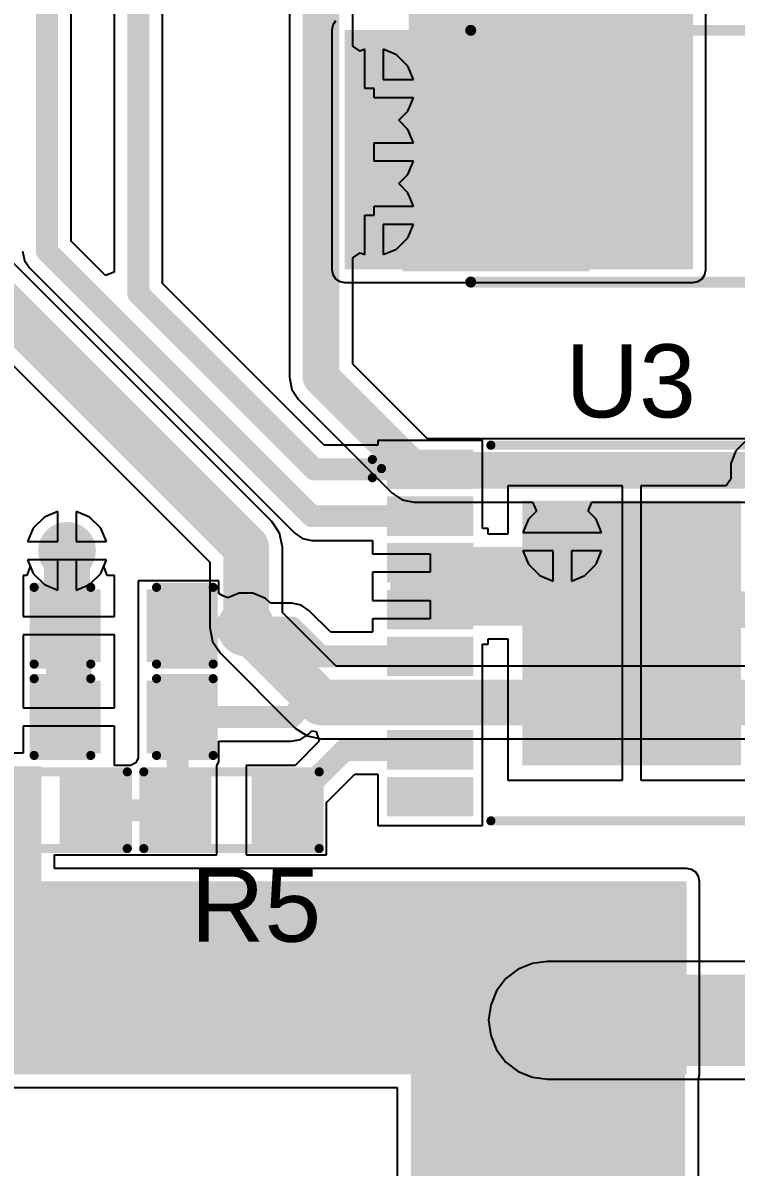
# Model space of a CAD drawing. Header units: millimetres. Extents: x -11 to 156, y -11 to 109.
# Drawn here: x 0.38 to 10.29, y 39.59 to 55.5 of the extents above; entities that cross this region are included whole.
import ezdxf

# ---------------------------------------------------------------- set-up
doc = ezdxf.new("R2010")
doc.units = ezdxf.units.MM
for name, color, linetype in [('BottomLayer', 5, 'Continuous'), ('BottomSolder', 6, 'Continuous'), ('TopLayer', 1, 'Continuous'), ('TopOverlay', 2, 'Continuous'), ('TopPaste', 8, 'Continuous'), ('TopSolder', 216, 'Continuous'), ('ViaHoleLayer', 16, 'Continuous')]:
    doc.layers.add(name, color=color, linetype=linetype)
doc.styles.add('Arial', font='arial.ttf', dxfattribs={"height": 0.2})

# ---------------------------------------------------------------- blocks, each defined once
blk = doc.blocks.new('TSSOP_16_EP_12')
at = {"layer": 'TopLayer'}
for points in [[(-3.34999965, 2.50000135), (-2.24999931, 2.50000135), (-2.24999931, 2.05000225), (-3.34999965, 2.05000225)], [(2.24999931, 2.50000135), (3.34999965, 2.50000135), (3.34999965, 2.05000225), (2.24999931, 2.05000225)], [(-3.34999965, 1.85000011), (-2.24999931, 1.85000011), (-2.24999931, 1.40000101), (-3.34999965, 1.40000101)], [(-1.4699996, 1.79000023), (1.4699996, 1.79000023), (1.4699996, -1.79000023), (-1.4699996, -1.79000023)], [(2.24999931, 1.85000011), (3.34999965, 1.85000011), (3.34999965, 1.40000101), (2.24999931, 1.40000101)], [(-3.34999965, 1.20000141), (-2.24999931, 1.20000141), (-2.24999931, 0.75000231), (-3.34999965, 0.75000231)], [(2.24999931, 1.20000141), (3.34999965, 1.20000141), (3.34999965, 0.75000231), (2.24999931, 0.75000231)], [(-3.34999965, 0.55000017), (-2.24999931, 0.55000017), (-2.24999931, 0.10000107), (-3.34999965, 0.10000107)], [(2.24999931, 0.55000017), (3.34999965, 0.55000017), (3.34999965, 0.10000107), (2.24999931, 0.10000107)], [(-3.34999965, -0.09999852999999999), (-2.24999931, -0.09999852999999999), (-2.24999931, -0.54999763), (-3.34999965, -0.54999763)], [(2.24999931, -0.09999852999999999), (3.34999965, -0.09999852999999999), (3.34999965, -0.54999763), (2.24999931, -0.54999763)], [(-3.34999965, -0.74999977), (-2.24999931, -0.74999977), (-2.24999931, -1.19999887), (-3.34999965, -1.19999887)], [(2.24999931, -0.74999977), (3.34999965, -0.74999977), (3.34999965, -1.19999887), (2.24999931, -1.19999887)], [(-3.34999965, -1.39999847), (-2.24999931, -1.39999847), (-2.24999931, -1.84999757), (-3.34999965, -1.84999757)], [(2.24999931, -1.39999847), (3.34999965, -1.39999847), (3.34999965, -1.84999757), (2.24999931, -1.84999757)], [(-3.34999965, -2.04999971), (-2.24999931, -2.04999971), (-2.24999931, -2.49999881), (-3.34999965, -2.49999881)], [(2.24999931, -2.04999971), (3.34999965, -2.04999971), (3.34999965, -2.49999881), (2.24999931, -2.49999881)]]:
    blk.add_hatch(color=1, dxfattribs=at).paths.add_polyline_path(points)
at = {"layer": 'TopPaste'}
for points in [[(-3.34999965, 2.50000135), (-2.24999931, 2.50000135), (-2.24999931, 2.05000225), (-3.34999965, 2.05000225)], [(2.24999931, 2.50000135), (3.34999965, 2.50000135), (3.34999965, 2.05000225), (2.24999931, 2.05000225)], [(-3.34999965, 1.85000011), (-2.24999931, 1.85000011), (-2.24999931, 1.40000101), (-3.34999965, 1.40000101)], [(-1.4699996, 1.79000023), (1.4699996, 1.79000023), (1.4699996, -1.79000023), (-1.4699996, -1.79000023)], [(2.24999931, 1.85000011), (3.34999965, 1.85000011), (3.34999965, 1.40000101), (2.24999931, 1.40000101)], [(-3.34999965, 1.20000141), (-2.24999931, 1.20000141), (-2.24999931, 0.75000231), (-3.34999965, 0.75000231)], [(2.24999931, 1.20000141), (3.34999965, 1.20000141), (3.34999965, 0.75000231), (2.24999931, 0.75000231)], [(-3.34999965, 0.55000017), (-2.24999931, 0.55000017), (-2.24999931, 0.10000107), (-3.34999965, 0.10000107)], [(2.24999931, 0.55000017), (3.34999965, 0.55000017), (3.34999965, 0.10000107), (2.24999931, 0.10000107)], [(-3.34999965, -0.09999852999999999), (-2.24999931, -0.09999852999999999), (-2.24999931, -0.54999763), (-3.34999965, -0.54999763)], [(2.24999931, -0.09999852999999999), (3.34999965, -0.09999852999999999), (3.34999965, -0.54999763), (2.24999931, -0.54999763)], [(-3.34999965, -0.74999977), (-2.24999931, -0.74999977), (-2.24999931, -1.19999887), (-3.34999965, -1.19999887)], [(2.24999931, -0.74999977), (3.34999965, -0.74999977), (3.34999965, -1.19999887), (2.24999931, -1.19999887)], [(-3.34999965, -1.39999847), (-2.24999931, -1.39999847), (-2.24999931, -1.84999757), (-3.34999965, -1.84999757)], [(2.24999931, -1.39999847), (3.34999965, -1.39999847), (3.34999965, -1.84999757), (2.24999931, -1.84999757)], [(-3.34999965, -2.04999971), (-2.24999931, -2.04999971), (-2.24999931, -2.49999881), (-3.34999965, -2.49999881)], [(2.24999931, -2.04999971), (3.34999965, -2.04999971), (3.34999965, -2.49999881), (2.24999931, -2.49999881)]]:
    blk.add_hatch(color=8, dxfattribs=at).paths.add_polyline_path(points)
at = {"layer": 'TopSolder'}
for points in [[(-3.39999955, 2.55000125), (-2.19999941, 2.55000125), (-2.19999941, 2.00000235), (-3.39999955, 2.00000235)], [(2.19999941, 2.55000125), (3.39999955, 2.55000125), (3.39999955, 2.00000235), (2.19999941, 2.00000235)], [(-3.39999955, 1.90000001), (-2.19999941, 1.90000001), (-2.19999941, 1.35000111), (-3.39999955, 1.35000111)], [(-1.5199995, 1.84000013), (1.5199995, 1.84000013), (1.5199995, -1.84000013), (-1.5199995, -1.84000013)], [(2.19999941, 1.90000001), (3.39999955, 1.90000001), (3.39999955, 1.35000111), (2.19999941, 1.35000111)], [(-3.39999955, 1.25000131), (-2.19999941, 1.25000131), (-2.19999941, 0.70000241), (-3.39999955, 0.70000241)], [(2.19999941, 1.25000131), (3.39999955, 1.25000131), (3.39999955, 0.70000241), (2.19999941, 0.70000241)], [(-3.39999955, 0.6000000699999999), (-2.19999941, 0.6000000699999999), (-2.19999941, 0.05000117), (-3.39999955, 0.05000117)], [(2.19999941, 0.6000000699999999), (3.39999955, 0.6000000699999999), (3.39999955, 0.05000117), (2.19999941, 0.05000117)], [(-3.39999955, -0.04999863), (-2.19999941, -0.04999863), (-2.19999941, -0.59999753), (-3.39999955, -0.59999753)], [(2.19999941, -0.04999863), (3.39999955, -0.04999863), (3.39999955, -0.59999753), (2.19999941, -0.59999753)], [(-3.39999955, -0.69999987), (-2.19999941, -0.69999987), (-2.19999941, -1.24999877), (-3.39999955, -1.24999877)], [(2.19999941, -0.69999987), (3.39999955, -0.69999987), (3.39999955, -1.24999877), (2.19999941, -1.24999877)], [(-3.39999955, -1.34999857), (-2.19999941, -1.34999857), (-2.19999941, -1.89999747), (-3.39999955, -1.89999747)], [(2.19999941, -1.34999857), (3.39999955, -1.34999857), (3.39999955, -1.89999747), (2.19999941, -1.89999747)], [(-3.39999955, -1.99999981), (-2.19999941, -1.99999981), (-2.19999941, -2.54999871), (-3.39999955, -2.54999871)], [(2.19999941, -1.99999981), (3.39999955, -1.99999981), (3.39999955, -2.54999871), (2.19999941, -2.54999871)]]:
    blk.add_hatch(color=216, dxfattribs=at).paths.add_polyline_path(points)
at = {"layer": 'TopOverlay', "const_width": 0.127}
for points in [[(-1.9574002, 2.61160006), (1.9795998, 2.61160006)], [(-3.6043997, 2.159), (-3.6043997, 2.413)], [(-3.6043997, 2.413), (-3.4773997, 2.286)], [(-3.6043997, 2.159), (-3.4773997, 2.286)], [(-1.9574002, -2.61159752), (1.9795998, -2.61159752)]]:
    blk.add_lwpolyline(points, dxfattribs=at)
at = {"layer": 'TopOverlay', "const_width": 0.0635}
for points in [[(-1.9891502, 2.61160006, 1), (-1.9256502, 2.61160006, 1)], [(1.9478498, 2.61160006, 1), (2.0113498, 2.61160006, 1)], [(-3.636149699999999, 2.413, 1), (-3.572649699999999, 2.413, 1)], [(-3.636149699999999, 2.413, 1), (-3.572649699999999, 2.413, 1)], [(-3.5091497, 2.286, 1), (-3.4456497, 2.286, 1)], [(-3.5091497, 2.286, 1), (-3.4456497, 2.286, 1)], [(-3.636149699999999, 2.159, 1), (-3.572649699999999, 2.159, 1)], [(-3.636149699999999, 2.159, 1), (-3.572649699999999, 2.159, 1)], [(-1.9891502, -2.61159752, 1), (-1.9256502, -2.61159752, 1)], [(1.9478498, -2.61159752, 1), (2.0113498, -2.61159752, 1)]]:
    blk.add_lwpolyline(points, format="xyb", close=True, dxfattribs=at)
blk = doc.blocks.new('R___0603_51')
at = {"layer": 'TopLayer'}
for points in [[(-0.3809999999999999, 0.4445), (-0.3810000000000001, -0.4445), (-1.143, -0.4445), (-1.143, 0.4445)], [(1.143, 0.4445), (1.143, -0.4445), (0.3809999999999999, -0.4445), (0.3810000000000001, 0.4445)]]:
    blk.add_hatch(color=1, dxfattribs=at).paths.add_polyline_path(points)
at = {"layer": 'TopPaste'}
for points in [[(-0.3809999999999999, 0.4445), (-0.3810000000000001, -0.4445), (-1.143, -0.4445), (-1.143, 0.4445)], [(1.143, 0.4445), (1.143, -0.4445), (0.3809999999999999, -0.4445), (0.3810000000000001, 0.4445)]]:
    blk.add_hatch(color=8, dxfattribs=at).paths.add_polyline_path(points)
at = {"layer": 'TopSolder'}
for points in [[(-0.2793999999999999, 0.5460999999999999), (-0.2794, -0.5461), (-1.2446, -0.5460999999999999), (-1.2446, 0.5461)], [(1.2446, 0.5460999999999999), (1.2446, -0.5461), (0.2793999999999999, -0.5460999999999999), (0.2794, 0.5461)]]:
    blk.add_hatch(color=216, dxfattribs=at).paths.add_polyline_path(points)
at = {"layer": 'TopOverlay', "const_width": 0.127}
for points in [[(-1.2192, -0.5334), (-1.2192, 0.5334)], [(-1.2192, 0.5334), (1.2192, 0.5334)], [(1.2192, -0.5334), (1.2192, 0.5334)], [(-1.2192, -0.5334), (1.2192, -0.5334)]]:
    blk.add_lwpolyline(points, dxfattribs=at)
at = {"layer": 'TopOverlay', "const_width": 0.0635}
for points in [[(-1.25095, 0.5334, 1), (-1.18745, 0.5334, 1)], [(-1.25095, 0.5334, 1), (-1.18745, 0.5334, 1)], [(1.18745, 0.5334, 1), (1.25095, 0.5334, 1)], [(1.18745, 0.5334, 1), (1.25095, 0.5334, 1)], [(-1.25095, -0.5334, 1), (-1.18745, -0.5334, 1)], [(-1.25095, -0.5334, 1), (-1.18745, -0.5334, 1)], [(1.18745, -0.5334, 1), (1.25095, -0.5334, 1)], [(1.18745, -0.5334, 1), (1.25095, -0.5334, 1)]]:
    blk.add_lwpolyline(points, format="xyb", close=True, dxfattribs=at)
blk = doc.blocks.new('R___0603_52')
at = {"layer": 'TopLayer'}
for points in [[(-0.3809999999999999, 0.4445), (-0.3810000000000001, -0.4445), (-1.143, -0.4445), (-1.143, 0.4445)], [(1.143, 0.4445), (1.143, -0.4445), (0.3809999999999999, -0.4445), (0.3810000000000001, 0.4445)]]:
    blk.add_hatch(color=1, dxfattribs=at).paths.add_polyline_path(points)
at = {"layer": 'TopPaste'}
for points in [[(-0.3809999999999999, 0.4445), (-0.3810000000000001, -0.4445), (-1.143, -0.4445), (-1.143, 0.4445)], [(1.143, 0.4445), (1.143, -0.4445), (0.3809999999999999, -0.4445), (0.3810000000000001, 0.4445)]]:
    blk.add_hatch(color=8, dxfattribs=at).paths.add_polyline_path(points)
at = {"layer": 'TopSolder'}
for points in [[(-0.2793999999999999, 0.5460999999999999), (-0.2794, -0.5461), (-1.2446, -0.5460999999999999), (-1.2446, 0.5461)], [(1.2446, 0.5460999999999999), (1.2446, -0.5461), (0.2793999999999999, -0.5460999999999999), (0.2794, 0.5461)]]:
    blk.add_hatch(color=216, dxfattribs=at).paths.add_polyline_path(points)
at = {"layer": 'TopOverlay', "const_width": 0.127}
for points in [[(-1.2192, -0.5334), (-1.2192, 0.5334)], [(-1.2192, 0.5334), (1.2192, 0.5334)], [(1.2192, -0.5334), (1.2192, 0.5334)], [(-1.2192, -0.5334), (1.2192, -0.5334)]]:
    blk.add_lwpolyline(points, dxfattribs=at)
at = {"layer": 'TopOverlay', "const_width": 0.0635}
for points in [[(-1.25095, 0.5334, 1), (-1.18745, 0.5334, 1)], [(-1.25095, 0.5334, 1), (-1.18745, 0.5334, 1)], [(1.18745, 0.5334, 1), (1.25095, 0.5334, 1)], [(1.18745, 0.5334, 1), (1.25095, 0.5334, 1)], [(-1.25095, -0.5334, 1), (-1.18745, -0.5334, 1)], [(-1.25095, -0.5334, 1), (-1.18745, -0.5334, 1)], [(1.18745, -0.5334, 1), (1.25095, -0.5334, 1)], [(1.18745, -0.5334, 1), (1.25095, -0.5334, 1)]]:
    blk.add_lwpolyline(points, format="xyb", close=True, dxfattribs=at)
blk = doc.blocks.new('C___0603_113')
at = {"layer": 'TopLayer'}
for points in [[(-0.3809999999999999, 0.4445), (-0.3810000000000001, -0.4445), (-1.143, -0.4445), (-1.143, 0.4445)], [(1.143, 0.4445), (1.143, -0.4445), (0.3809999999999999, -0.4445), (0.3810000000000001, 0.4445)]]:
    blk.add_hatch(color=1, dxfattribs=at).paths.add_polyline_path(points)
at = {"layer": 'TopPaste'}
for points in [[(-0.3809999999999999, 0.4445), (-0.3810000000000001, -0.4445), (-1.143, -0.4445), (-1.143, 0.4445)], [(1.143, 0.4445), (1.143, -0.4445), (0.3809999999999999, -0.4445), (0.3810000000000001, 0.4445)]]:
    blk.add_hatch(color=8, dxfattribs=at).paths.add_polyline_path(points)
at = {"layer": 'TopSolder'}
for points in [[(-0.3210001199999999, 0.5044998799999999), (-0.3210001200000001, -0.50449988), (-1.20299988, -0.5044998799999999), (-1.20299988, 0.50449988)], [(1.20299988, 0.5044998799999999), (1.20299988, -0.50449988), (0.3210001199999999, -0.5044998799999999), (0.3210001200000001, 0.50449988)]]:
    blk.add_hatch(color=216, dxfattribs=at).paths.add_polyline_path(points)
at = {"layer": 'TopOverlay', "const_width": 0.127}
for points in [[(-1.2446, -0.5334), (-1.2446, 0.5334)], [(-1.2446, 0.5334), (-0.4571999999999999, 0.5334)], [(0.4571999999999999, 0.5334), (1.2446, 0.5334)], [(1.2446, -0.5334), (1.2446, 0.5334)], [(-1.2446, -0.5334), (-0.4571999999999999, -0.5334)], [(0.4571999999999999, -0.5334), (1.2446, -0.5334)]]:
    blk.add_lwpolyline(points, dxfattribs=at)
at = {"layer": 'TopOverlay', "const_width": 0.0635}
for points in [[(-1.27635, 0.5334, 1), (-1.21285, 0.5334, 1)], [(-1.27635, 0.5334, 1), (-1.21285, 0.5334, 1)], [(-0.4889499999999999, 0.5334, 1), (-0.42545, 0.5334, 1)], [(0.42545, 0.5334, 1), (0.4889499999999999, 0.5334, 1)], [(1.21285, 0.5334, 1), (1.27635, 0.5334, 1)], [(1.21285, 0.5334, 1), (1.27635, 0.5334, 1)], [(-1.27635, -0.5334, 1), (-1.21285, -0.5334, 1)], [(-1.27635, -0.5334, 1), (-1.21285, -0.5334, 1)], [(-0.4889499999999999, -0.5334, 1), (-0.42545, -0.5334, 1)], [(0.42545, -0.5334, 1), (0.4889499999999999, -0.5334, 1)], [(1.21285, -0.5334, 1), (1.27635, -0.5334, 1)], [(1.21285, -0.5334, 1), (1.27635, -0.5334, 1)]]:
    blk.add_lwpolyline(points, format="xyb", close=True, dxfattribs=at)
blk = doc.blocks.new('C___0603_114')
at = {"layer": 'TopLayer'}
for points in [[(-0.3809999999999999, 0.4445), (-0.3809999999999999, -0.4445), (-1.143, -0.4445), (-1.143, 0.4445)], [(1.143, 0.4445), (1.143, -0.4445), (0.3809999999999999, -0.4445), (0.3809999999999999, 0.4445)]]:
    blk.add_hatch(color=1, dxfattribs=at).paths.add_polyline_path(points)
at = {"layer": 'TopPaste'}
for points in [[(-0.3809999999999999, 0.4445), (-0.3809999999999999, -0.4445), (-1.143, -0.4445), (-1.143, 0.4445)], [(1.143, 0.4445), (1.143, -0.4445), (0.3809999999999999, -0.4445), (0.3809999999999999, 0.4445)]]:
    blk.add_hatch(color=8, dxfattribs=at).paths.add_polyline_path(points)
at = {"layer": 'TopSolder'}
for points in [[(-0.3210001199999999, 0.50449988), (-0.3210001199999999, -0.50449988), (-1.20299988, -0.50449988), (-1.20299988, 0.50449988)], [(1.20299988, 0.50449988), (1.20299988, -0.50449988), (0.3210001199999999, -0.50449988), (0.3210001199999999, 0.50449988)]]:
    blk.add_hatch(color=216, dxfattribs=at).paths.add_polyline_path(points)
at = {"layer": 'TopOverlay', "const_width": 0.127}
for points in [[(-1.2446, 0.5334), (-1.2446, -0.5334)], [(-0.4571999999999999, 0.5334), (-1.2446, 0.5334)], [(1.2446, 0.5334), (0.4571999999999999, 0.5334)], [(1.2446, 0.5334), (1.2446, -0.5334)], [(-0.4571999999999999, -0.5334), (-1.2446, -0.5334)], [(1.2446, -0.5334), (0.4571999999999999, -0.5334)]]:
    blk.add_lwpolyline(points, dxfattribs=at)
at = {"layer": 'TopOverlay', "const_width": 0.0635}
for points in [[(-1.27635, 0.5334, 1), (-1.21285, 0.5334, 1)], [(-1.27635, 0.5334, 1), (-1.21285, 0.5334, 1)], [(-0.4889499999999999, 0.5334, 1), (-0.42545, 0.5334, 1)], [(0.42545, 0.5334, 1), (0.4889499999999999, 0.5334, 1)], [(1.21285, 0.5334, 1), (1.27635, 0.5334, 1)], [(1.21285, 0.5334, 1), (1.27635, 0.5334, 1)], [(-1.27635, -0.5334, 1), (-1.21285, -0.5334, 1)], [(-1.27635, -0.5334, 1), (-1.21285, -0.5334, 1)], [(-0.4889499999999999, -0.5334, 1), (-0.42545, -0.5334, 1)], [(0.42545, -0.5334, 1), (0.4889499999999999, -0.5334, 1)], [(1.21285, -0.5334, 1), (1.27635, -0.5334, 1)], [(1.21285, -0.5334, 1), (1.27635, -0.5334, 1)]]:
    blk.add_lwpolyline(points, format="xyb", close=True, dxfattribs=at)
blk = doc.blocks.new('C____C_124')
at = {"layer": 'TopLayer'}
for points in [[(-3.89999982, 1.49999954), (-1.49999954, 1.49999954), (-1.49999954, -1.49999954), (-3.89999982, -1.49999954)], [(1.49999954, 1.49999954), (3.89999982, 1.49999954), (3.89999982, -1.49999954), (1.49999954, -1.49999954)]]:
    blk.add_hatch(color=1, dxfattribs=at).paths.add_polyline_path(points)
at = {"layer": 'TopPaste'}
for points in [[(-3.89999982, 1.49999954), (-1.49999954, 1.49999954), (-1.49999954, -1.49999954), (-3.89999982, -1.49999954)], [(1.49999954, 1.49999954), (3.89999982, 1.49999954), (3.89999982, -1.49999954), (1.49999954, -1.49999954)]]:
    blk.add_hatch(color=8, dxfattribs=at).paths.add_polyline_path(points)
at = {"layer": 'TopSolder'}
for points in [[(-4.00159982, 1.60159954), (-1.39839954, 1.60159954), (-1.39839954, -1.60159954), (-4.00159982, -1.60159954)], [(1.39839954, 1.60159954), (4.00159982, 1.60159954), (4.00159982, -1.60159954), (1.39839954, -1.60159954)]]:
    blk.add_hatch(color=216, dxfattribs=at).paths.add_polyline_path(points)
at = {"layer": 'TopOverlay'}
for points, const_width in [([(3.04999898, 1.74999904), (-3.02507396, 1.74999904)], 0.1524), ([(-4.46860168, 0.43140122), (-4.46860168, -0.22899878)], 0.127), ([(-4.138401679999999, 0.07580122), (-4.79880168, 0.07580122)], 0.127), ([(3.04999898, -1.74999904), (-3.02507396, -1.74999904)], 0.1524)]:
    blk.add_lwpolyline(points, dxfattribs=dict(at, const_width=const_width))
for points, const_width in [([(-3.06317396, 1.74999904, 1), (-2.98697396, 1.74999904, 1)], 0.0762), ([(3.01189898, 1.74999904, 1), (3.08809898, 1.74999904, 1)], 0.0762), ([(-4.50035168, 0.43140122, 1), (-4.43685168, 0.43140122, 1)], 0.0635), ([(-4.830551679999999, 0.07580122, 1), (-4.76705168, 0.07580122, 1)], 0.0635), ([(-4.17015168, 0.07580122, 1), (-4.10665168, 0.07580122, 1)], 0.0635), ([(-4.50035168, -0.22899878, 1), (-4.43685168, -0.22899878, 1)], 0.0635), ([(-3.06317396, -1.74999904, 1), (-2.98697396, -1.74999904, 1)], 0.0762), ([(3.01189898, -1.74999904, 1), (3.08809898, -1.74999904, 1)], 0.0762)]:
    blk.add_lwpolyline(points, format="xyb", close=True, dxfattribs=dict(at, const_width=const_width))

msp = doc.modelspace()

# ---------------------------------------------------------------- hatches: boundary and pattern name
at = {"layer": 'BottomLayer'}
h = msp.add_hatch(color=5, dxfattribs=at)
edge = h.paths.add_edge_path()
edge.add_arc((5.2578, 54.58459999999999), 0.2999994, 0, 360)
h = msp.add_hatch(color=5, dxfattribs=at)
edge = h.paths.add_edge_path()
edge.add_arc((5.2578, 53.70369752), 0.2999994, 0, 360)
h = msp.add_hatch(color=5, dxfattribs=at)
edge = h.paths.add_edge_path()
edge.add_arc((5.2578, 52.82279504), 0.2999994, 0, 360)
h = msp.add_hatch(color=5, dxfattribs=at)
edge = h.paths.add_edge_path()
edge.add_arc((7.874, 48.2854), 0.2999994, 0, 360)
h = msp.add_hatch(color=5, dxfattribs=at)
edge = h.paths.add_edge_path()
edge.add_arc((0.9905999999999999, 48.15839999999999), 0.2999994, 0, 360)
h = msp.add_hatch(color=5, dxfattribs=at)
edge = h.paths.add_edge_path()
edge.add_arc((3.4798, 47.0916), 0.2999994, 0, 360)
h = msp.add_hatch(color=5, dxfattribs=at)
edge = h.paths.add_edge_path()
edge.add_arc((7.670799999999999, 41.6306), 0.2999994, 0, 360)
at = {"layer": 'BottomSolder'}
h = msp.add_hatch(color=6, dxfattribs=at)
edge = h.paths.add_edge_path()
edge.add_arc((5.2578, 54.58459999999999), 0.4015993999999999, 0, 360)
h = msp.add_hatch(color=6, dxfattribs=at)
edge = h.paths.add_edge_path()
edge.add_arc((5.2578, 53.70369752), 0.4015993999999999, 0, 360)
h = msp.add_hatch(color=6, dxfattribs=at)
edge = h.paths.add_edge_path()
edge.add_arc((5.2578, 52.82279504), 0.4015993999999999, 0, 360)
h = msp.add_hatch(color=6, dxfattribs=at)
edge = h.paths.add_edge_path()
edge.add_arc((7.874, 48.2854), 0.4015993999999999, 0, 360)
h = msp.add_hatch(color=6, dxfattribs=at)
edge = h.paths.add_edge_path()
edge.add_arc((0.9905999999999999, 48.15839999999999), 0.4015993999999999, 0, 360)
h = msp.add_hatch(color=6, dxfattribs=at)
edge = h.paths.add_edge_path()
edge.add_arc((3.4798, 47.0916), 0.4015993999999999, 0, 360)
h = msp.add_hatch(color=6, dxfattribs=at)
edge = h.paths.add_edge_path()
edge.add_arc((7.670799999999999, 41.6306), 0.4015993999999999, 0, 360)
at = {"layer": 'TopLayer'}
for points in [[(5.7404, 52.06999999999999), (9.688799519999998, 52.06999999999999), (9.688799519999998, 62.4332), (5.7404, 62.4332)], [(4.8514, 52.06999999999999), (6.7564, 52.06999999999999), (6.7564, 55.3974), (4.8514, 55.3974)], [(5.4864, 47.117), (8.2042, 47.117), (8.2042, 48.2092), (5.4864, 48.2092)], [(-0.7111999999999999, 41.1226), (0.635, 41.1226), (0.635, 45.1612), (-0.7111999999999999, 45.1612)], [(9.60120254, 40.87878286), (9.60120254, 43.56100254), (-0.7118730999999999, 43.56100254), (-0.7118730999999999, 40.87878286)]]:
    msp.add_hatch(color=1, dxfattribs=at).paths.add_polyline_path(points)
h = msp.add_hatch(color=1, dxfattribs=at)
edge = h.paths.add_edge_path()
edge.add_arc((5.2578, 54.58459999999999), 0.2999994, 0, 360)
h = msp.add_hatch(color=1, dxfattribs=at)
edge = h.paths.add_edge_path()
edge.add_arc((5.2578, 53.70369752), 0.2999994, 0, 360)
h = msp.add_hatch(color=1, dxfattribs=at)
edge = h.paths.add_edge_path()
edge.add_arc((5.2578, 52.82279504), 0.2999994, 0, 360)
h = msp.add_hatch(color=1, dxfattribs=at)
edge = h.paths.add_edge_path()
edge.add_arc((7.874, 48.2854), 0.2999994, 0, 360)
h = msp.add_hatch(color=1, dxfattribs=at)
edge = h.paths.add_edge_path()
edge.add_arc((0.9905999999999999, 48.15839999999999), 0.2999994, 0, 360)
h = msp.add_hatch(color=1, dxfattribs=at)
edge = h.paths.add_edge_path()
edge.add_arc((3.4798, 47.0916), 0.2999994, 0, 360)
h = msp.add_hatch(color=1, dxfattribs=at)
edge = h.paths.add_edge_path()
edge.add_arc((7.670799999999999, 41.6306), 0.2999994, 0, 360)
at = {"layer": 'TopSolder'}
h = msp.add_hatch(color=216, dxfattribs=at)
edge = h.paths.add_edge_path()
edge.add_arc((5.2578, 54.58459999999999), 0.4015993999999999, 0, 360)
h = msp.add_hatch(color=216, dxfattribs=at)
edge = h.paths.add_edge_path()
edge.add_arc((5.2578, 53.70369752), 0.4015993999999999, 0, 360)
h = msp.add_hatch(color=216, dxfattribs=at)
edge = h.paths.add_edge_path()
edge.add_arc((5.2578, 52.82279504), 0.4015993999999999, 0, 360)
h = msp.add_hatch(color=216, dxfattribs=at)
edge = h.paths.add_edge_path()
edge.add_arc((7.874, 48.2854), 0.4015993999999999, 0, 360)
h = msp.add_hatch(color=216, dxfattribs=at)
edge = h.paths.add_edge_path()
edge.add_arc((0.9905999999999999, 48.15839999999999), 0.4015993999999999, 0, 360)
h = msp.add_hatch(color=216, dxfattribs=at)
edge = h.paths.add_edge_path()
edge.add_arc((3.4798, 47.0916), 0.4015993999999999, 0, 360)
h = msp.add_hatch(color=216, dxfattribs=at)
edge = h.paths.add_edge_path()
edge.add_arc((7.670799999999999, 41.6306), 0.4015993999999999, 0, 360)
at = {"layer": 'ViaHoleLayer'}
h = msp.add_hatch(color=16, dxfattribs=at)
edge = h.paths.add_edge_path()
edge.add_arc((5.2578, 54.58459999999999), 0.1499997, 0, 360)
h = msp.add_hatch(color=16, dxfattribs=at)
edge = h.paths.add_edge_path()
edge.add_arc((5.2578, 53.70369752), 0.1499997, 0, 360)
h = msp.add_hatch(color=16, dxfattribs=at)
edge = h.paths.add_edge_path()
edge.add_arc((5.2578, 52.82279504), 0.1499997, 0, 360)
h = msp.add_hatch(color=16, dxfattribs=at)
edge = h.paths.add_edge_path()
edge.add_arc((7.874, 48.2854), 0.1499997, 0, 360)
h = msp.add_hatch(color=16, dxfattribs=at)
edge = h.paths.add_edge_path()
edge.add_arc((0.9905999999999999, 48.15839999999999), 0.1499997, 0, 360)
h = msp.add_hatch(color=16, dxfattribs=at)
edge = h.paths.add_edge_path()
edge.add_arc((3.4798, 47.0916), 0.1499997, 0, 360)
h = msp.add_hatch(color=16, dxfattribs=at)
edge = h.paths.add_edge_path()
edge.add_arc((7.670799999999999, 41.6306), 0.1499997, 0, 360)

# ---------------------------------------------------------------- linework, layer by layer
at = {"layer": 'BottomLayer'}
for p, q in [((4.0809418, 61.99352853999999), (4.0809418, 50.5714)), ((4.9614582, 55.17579516), (4.9614582, 61.99352853999999)), ((5.06705616, 55.1052365), (4.9614582, 55.17579516)), ((5.1308, 55.13163979999999), (5.06705616, 55.1052365)), ((5.1308, 54.58459999999999), (5.1308, 55.13163979999999)), ((5.571614459999999, 55.0542587), (5.384799999999999, 55.13163979999999)), ((5.384799999999999, 55.13163979999999), (5.384799999999999, 54.7116)), ((5.7274587, 54.89841446), (5.571614459999999, 55.0542587)), ((5.804839799999999, 54.7116), (5.7274587, 54.89841446)), ((5.2578, 54.58459999999999), (5.1308, 54.58459999999999)), ((5.2578, 54.4576), (5.2578, 54.58459999999999)), ((5.384799999999999, 54.7116), (5.804839799999999, 54.7116)), ((5.804839799999999, 54.4576), (5.2578, 54.4576)), ((5.7274587, 54.27078554), (5.804839799999999, 54.4576)), ((5.60082192, 54.14414876), (5.7274587, 54.27078554)), ((5.7274587, 54.01751197999999), (5.60082192, 54.14414876)), ((5.804839799999999, 53.83069751999999), (5.7274587, 54.01751197999999)), ((5.2578, 53.57669752), (5.2578, 53.83069751999999)), ((5.2578, 53.83069751999999), (5.804839799999999, 53.83069751999999)), ((5.804839799999999, 53.57669752), (5.2578, 53.57669752)), ((5.7274587, 53.38988306), (5.804839799999999, 53.57669752)), ((3.83689098, 48.56629352), (-0.9173971999999999, 53.32058169999999)), ((5.60082192, 53.26324628), (5.7274587, 53.38988306)), ((5.7274587, 53.13660949999999), (5.60082192, 53.26324628)), ((5.804839799999999, 52.94979504000001), (5.7274587, 53.13660949999999)), ((5.1308, 52.27575524), (5.1308, 52.82279504)), ((5.1308, 52.82279504), (5.2578, 52.82279504)), ((5.2578, 52.82279504), (5.2578, 52.94979504000001)), ((5.2578, 52.94979504000001), (5.804839799999999, 52.94979504000001)), ((-1.77949098, 52.75431156), (2.9747972, 48.00002337999999)), ((5.804839799999999, 52.69579503999999), (5.384799999999999, 52.69579503999999)), ((5.384799999999999, 52.69579503999999), (5.384799999999999, 52.27575524)), ((5.7274587, 52.50898057999999), (5.804839799999999, 52.69579503999999)), ((5.571614459999999, 52.35313633999999), (5.7274587, 52.50898057999999)), ((5.384799999999999, 52.27575524), (5.571614459999999, 52.35313633999999)), ((4.9614582, 52.23159988), (5.06705616, 52.30215854)), ((4.9614582, 50.75376184), (4.9614582, 52.23159988)), ((5.06705616, 52.30215854), (5.1308, 52.27575524)), ((5.99896184, 49.7162582), (4.9614582, 50.75376184)), ((4.0809418, 50.5714), (4.11445456, 50.40291926)), ((4.11445456, 50.40291926), (4.20988998, 50.26008998)), ((4.20988998, 50.26008998), (5.50528998, 48.96468998)), ((10.50772854, 49.7162582), (5.99896184, 49.7162582)), ((5.50528998, 48.96468998), (5.64811926, 48.86925455999999)), ((5.64811926, 48.86925455999999), (5.8166, 48.83574179999999)), ((0.8636, 48.7054398), (0.67678554, 48.6280587)), ((0.8636, 48.2854), (0.8636, 48.7054398)), ((1.30441446, 48.6280587), (1.1176, 48.7054398)), ((1.1176, 48.7054398), (1.1176, 48.2854)), ((5.8166, 48.83574179999999), (7.4612627, 48.83574179999999)), ((7.51386864, 48.7087418), (7.404341299999999, 48.59921446)), ((7.4612627, 48.83574179999999), (7.51386864, 48.7087418)), ((8.23413136, 48.7087418), (8.2867373, 48.83574179999999)), ((8.3436587, 48.59921446), (8.23413136, 48.7087418)), ((8.2867373, 48.83574179999999), (10.50772854, 48.83574179999999)), ((0.67678554, 48.6280587), (0.5209412999999999, 48.47221446)), ((1.4602587, 48.47221446), (1.30441446, 48.6280587)), ((3.94636244, 48.40246097999999), (3.83689098, 48.56629352)), ((7.404341299999999, 48.59921446), (7.3269602, 48.4124)), ((8.4210398, 48.4124), (8.3436587, 48.59921446)), ((0.5209412999999999, 48.47221446), (0.4435602, 48.2854)), ((1.5376398, 48.2854), (1.4602587, 48.47221446)), ((3.9848028, 48.20920254), (3.94636244, 48.40246097999999)), ((7.3269602, 48.4124), (8.4210398, 48.4124)), ((0.4435602, 48.2854), (0.8636, 48.2854)), ((1.1176, 48.2854), (1.5376398, 48.2854)), ((3.9848028, 47.30077916), (3.9848028, 48.20920254)), ((7.746999999999999, 48.15839999999999), (7.3269602, 48.15839999999999)), ((7.3269602, 48.15839999999999), (7.404341299999999, 47.97158554)), ((7.746999999999999, 47.7383602), (7.746999999999999, 48.15839999999999)), ((8.4210398, 48.15839999999999), (8.001, 48.15839999999999)), ((8.001, 48.15839999999999), (8.001, 47.7383602)), ((8.3436587, 47.97158554), (8.4210398, 48.15839999999999)), ((0.8636, 48.0314), (0.4435602, 48.0314)), ((0.4435602, 48.0314), (0.5209412999999999, 47.84458554)), ((0.8636, 47.6113602), (0.8636, 48.0314)), ((1.5376398, 48.0314), (1.1176, 48.0314)), ((1.1176, 48.0314), (1.1176, 47.6113602)), ((1.4602587, 47.84458554), (1.5376398, 48.0314)), ((2.9747972, 48.00002337999999), (2.9747972, 47.0916)), ((7.404341299999999, 47.97158554), (7.560185539999999, 47.8157413)), ((8.18781446, 47.8157413), (8.3436587, 47.97158554)), ((0.5209412999999999, 47.84458554), (0.67678554, 47.6887413)), ((1.30441446, 47.6887413), (1.4602587, 47.84458554)), ((7.560185539999999, 47.8157413), (7.746999999999999, 47.7383602)), ((8.001, 47.7383602), (8.18781446, 47.8157413)), ((0.67678554, 47.6887413), (0.8636, 47.6113602)), ((1.1176, 47.6113602), (1.30441446, 47.6887413)), ((4.73037916, 46.5552028), (3.9848028, 47.30077916)), ((2.9747972, 47.0916), (3.01323756, 46.8983441)), ((3.01323756, 46.8983441), (3.12270902, 46.73450902)), ((3.12270902, 46.73450902), (4.16410902, 45.69310902)), ((18.7706, 46.5552028), (4.73037916, 46.5552028)), ((4.16410902, 45.69310902), (4.3279441, 45.58363756)), ((4.3279441, 45.58363756), (4.521199999999999, 45.5451972)), ((4.521199999999999, 45.5451972), (18.7706, 45.5451972)), ((7.260892259999999, 42.34057825999999), (7.09110596, 42.21029404)), ((7.45861602, 42.42247802), (7.260892259999999, 42.34057825999999)), ((7.670799999999999, 42.45041294), (7.45861602, 42.42247802)), ((12.573, 42.45041294), (7.670799999999999, 42.45041294)), ((7.09110596, 42.21029404), (6.96082174, 42.0405052)), ((6.96082174, 42.0405052), (6.878921979999999, 41.84278398)), ((6.878921979999999, 41.84278398), (6.85098706, 41.6306)), ((6.85098706, 41.6306), (6.878921979999999, 41.41841602)), ((6.878921979999999, 41.41841602), (6.96082174, 41.2206948)), ((6.96082174, 41.2206948), (7.09110596, 41.05090595999999)), ((7.09110596, 41.05090595999999), (7.260892259999999, 40.92062174)), ((7.260892259999999, 40.92062174), (7.45861602, 40.83872198)), ((7.45861602, 40.83872198), (7.670799999999999, 40.81078706)), ((7.670799999999999, 40.81078706), (12.573, 40.81078706))]:
    msp.add_line(p, q, dxfattribs=at)
for points, const_width in [([(4.521199999999999, 50.5714), (4.521199999999999, 62.17919999999999)], 0.508), ([(-1.4224, 53.11140254), (3.4798, 48.20920254)], 0.635), ([(4.521199999999999, 50.5714), (5.8166, 49.276)], 0.508), ([(5.8166, 49.276), (10.6934, 49.276)], 0.508), ([(3.4798, 47.0916), (3.4798, 48.20920254)], 0.635), ([(3.4798, 47.0916), (4.521199999999999, 46.0502)], 0.635), ([(4.521199999999999, 46.0502), (18.7706, 46.0502)], 0.635), ([(7.670799999999999, 41.6306), (12.573, 41.6306)], 1.27)]:
    msp.add_lwpolyline(points, dxfattribs=dict(at, const_width=const_width))
for points, const_width in [([(4.3942, 50.5714, 1), (4.648199999999999, 50.5714, 1)], 0.254), ([(4.3942, 50.5714, 1), (4.648199999999999, 50.5714, 1)], 0.254), ([(5.6896, 49.276, 1), (5.9436, 49.276, 1)], 0.254), ([(5.6896, 49.276, 1), (5.9436, 49.276, 1)], 0.254), ([(3.32105, 48.20920254, 1), (3.63855, 48.20920254, 1)], 0.3175), ([(3.32105, 48.20920254, 1), (3.63855, 48.20920254, 1)], 0.3175), ([(3.32105, 47.0916, 1), (3.63855, 47.0916, 1)], 0.3175), ([(3.32105, 47.0916, 1), (3.63855, 47.0916, 1)], 0.3175), ([(4.36245, 46.0502, 1), (4.67995, 46.0502, 1)], 0.3175), ([(4.36245, 46.0502, 1), (4.67995, 46.0502, 1)], 0.3175), ([(7.353299999999999, 41.6306, 1), (7.9883, 41.6306, 1)], 0.635)]:
    msp.add_lwpolyline(points, format="xyb", close=True, dxfattribs=dict(at, const_width=const_width))
at = {"layer": 'TopLayer'}
for p, q in [((1.04786938, 52.46345362), (1.04786938, 67.60595826)), ((1.64453062, 63.5762), (1.64453062, 52.03272804)), ((2.31786938, 51.87595162), (2.31786938, 63.43674638)), ((9.870081859999999, 52.06999999999999), (9.870081859999999, 60.16319946)), ((4.72321382, 55.52558618), (4.68391748, 55.46677248)), ((4.68391748, 55.46677248), (4.67011766, 55.3974)), ((4.67011766, 55.3974), (4.67011766, 52.06999999999999)), ((1.52719786, 51.98412514), (1.04786938, 52.46345362)), ((0.37453062, 52.324), (0.4001592199999999, 52.19516104)), ((0.4001592199999999, 52.19516104), (0.4731385, 52.0859385)), ((0.4731385, 52.0859385), (4.156737939999999, 48.40233906)), ((1.64453062, 52.03272804), (1.52719786, 51.98412514)), ((4.67011766, 52.06999999999999), (4.68391748, 52.00062751999999)), ((9.85628204, 52.00062751999999), (9.870081859999999, 52.06999999999999)), ((4.566749819999999, 49.62707117999999), (2.31786938, 51.87595162)), ((4.68391748, 52.00062751999999), (4.72321382, 51.94181381999999)), ((4.72321382, 51.94181381999999), (4.78202752, 51.90251748)), ((4.78202752, 51.90251748), (4.8514, 51.88871765999999)), ((4.8514, 51.88871765999999), (9.688799519999998, 51.88871765999999)), ((9.688799519999998, 51.88871765999999), (9.758172, 51.90251748)), ((9.758172, 51.90251748), (9.8169857, 51.94181381999999)), ((9.8169857, 51.94181381999999), (9.85628204, 52.00062751999999)), ((6.76699942, 49.69320008), (5.31140162, 49.69320008)), ((5.31140162, 49.69320008), (5.31140162, 49.62707117999999)), ((6.76699942, 48.46940014), (6.76699942, 49.69320008)), ((10.42274776, 49.68105887999999), (10.28834112, 49.54665223999999)), ((5.31140162, 49.62707117999999), (4.566749819999999, 49.62707117999999)), ((10.28834112, 49.54665223999999), (10.2156006, 49.37103918)), ((10.2156006, 49.37103918), (10.2156006, 49.18096082)), ((10.22221222, 49.16499692), (10.15165356, 49.05939896)), ((10.2156006, 49.18096082), (10.22221222, 49.16499692)), ((8.712200000000001, 49.05939896), (7.115200399999999, 49.05939896)), ((7.115200399999999, 49.05939896), (7.115200399999999, 48.39048234)), ((8.712200000000001, 47.0154), (8.712200000000001, 49.05939896)), ((10.15165356, 49.05939896), (8.966199999999999, 49.05939896)), ((8.966199999999999, 49.05939896), (8.966199999999999, 47.0154)), ((0.8636, 48.7054398), (0.67678554, 48.6280587)), ((0.8636, 48.2854), (0.8636, 48.7054398)), ((1.30441446, 48.6280587), (1.1176, 48.7054398)), ((1.1176, 48.7054398), (1.1176, 48.2854)), ((0.67678554, 48.6280587), (0.5209412999999999, 48.47221446)), ((1.4602587, 48.47221446), (1.30441446, 48.6280587)), ((0.5209412999999999, 48.47221446), (0.4435602, 48.2854)), ((1.5376398, 48.2854), (1.4602587, 48.47221446)), ((4.156737939999999, 48.40233906), (4.265960479999999, 48.32935978)), ((6.84319942, 48.46940014), (6.76699942, 48.46940014)), ((6.84319942, 48.39048234), (6.84319942, 48.46940014)), ((7.115200399999999, 48.39048234), (6.84319942, 48.39048234)), ((0.4435602, 48.2854), (0.8636, 48.2854)), ((1.1176, 48.2854), (1.5376398, 48.2854)), ((4.265960479999999, 48.32935978), (4.39479944, 48.30373118)), ((4.39479944, 48.30373118), (5.23520162, 48.30373118)), ((5.23520162, 48.30373118), (5.23520162, 48.11740186)), ((5.23520162, 48.11740186), (6.03920052, 48.11740186)), ((6.03920052, 48.11740186), (6.03920052, 47.86340186)), ((0.48038258, 47.9425), (0.43407584, 47.8155)), ((1.5376398, 48.0314), (0.4435602, 48.0314)), ((0.4435602, 48.0314), (0.48038258, 47.9425)), ((1.50081742, 47.9425), (1.5376398, 48.0314)), ((1.54712416, 47.8155), (1.50081742, 47.9425)), ((0.43407584, 47.8155), (0.3809999999999999, 47.8155)), ((0.3809999999999999, 47.8155), (0.3809999999999999, 47.244)), ((1.651, 47.8155), (1.54712416, 47.8155)), ((1.651, 47.244), (1.651, 47.8155)), ((3.0988, 47.73929999999999), (1.9812, 47.73929999999999)), ((1.9812, 47.73929999999999), (1.9812, 46.49470508)), ((3.0988, 47.56591706), (3.0988, 47.73929999999999)), ((6.03920052, 47.86340186), (5.23520162, 47.86340186)), ((5.23520162, 47.86340186), (5.23520162, 47.46740061999999)), ((3.38476082, 47.56939939999999), (3.2258, 47.50355751999999)), ((3.57483918, 47.56939939999999), (3.38476082, 47.56939939999999)), ((3.75045224, 47.49665888), (3.57483918, 47.56939939999999)), ((3.15477398, 47.53078632), (3.0988, 47.56591706)), ((3.2258, 47.50355751999999), (3.15477398, 47.53078632)), ((3.81884174, 47.42826938), (3.75045224, 47.49665888)), ((4.11480254, 47.42826938), (3.81884174, 47.42826938)), ((4.2436415, 47.40264077999999), (4.11480254, 47.42826938)), ((5.23520162, 47.46740061999999), (6.03920052, 47.46740061999999)), ((6.03920052, 47.46740061999999), (6.03920052, 47.21340061999999)), ((4.35286404, 47.3296615), (4.2436415, 47.40264077999999)), ((4.655454239999999, 47.0270713), (4.35286404, 47.3296615)), ((0.3809999999999999, 47.244), (1.016, 47.244)), ((1.016, 47.244), (1.651, 47.244)), ((6.03920052, 47.21340061999999), (5.23520162, 47.21340061999999)), ((5.23520162, 47.21340061999999), (5.23520162, 47.0270713)), ((1.016, 46.99), (0.3809999999999999, 46.99)), ((0.3809999999999999, 46.99), (0.3809999999999999, 46.41849999999999)), ((1.651, 46.99), (1.016, 46.99)), ((1.651, 46.41849999999999), (1.651, 46.99)), ((5.23520162, 47.0270713), (4.655454239999999, 47.0270713)), ((6.84319942, 46.86140234), (6.84319942, 46.93571765999999)), ((6.84319942, 46.93571765999999), (7.115200399999999, 46.93571765999999)), ((7.115200399999999, 46.93571765999999), (7.115200399999999, 44.97140104)), ((8.712200000000001, 44.97140104), (8.712200000000001, 47.0154)), ((8.966199999999999, 47.0154), (8.966199999999999, 44.97140104)), ((6.76699942, 45.6376024), (6.76699942, 46.86140234)), ((6.76699942, 46.86140234), (6.84319942, 46.86140234)), ((1.9812, 46.49470508), (1.98119492, 46.49470508)), ((1.98119492, 46.49470508), (1.98119492, 46.46929492)), ((1.98119492, 46.46929492), (1.9812, 46.46929492)), ((1.9812, 46.46929492), (1.9812, 45.27985864)), ((0.3809999999999999, 46.41849999999999), (0.3809999999999999, 45.974)), ((1.651, 45.974), (1.651, 46.41849999999999)), ((0.3809999999999999, 45.974), (1.016, 45.974)), ((1.016, 45.974), (1.651, 45.974)), ((1.016, 45.72), (0.3809999999999999, 45.72)), ((0.3809999999999999, 45.72), (0.3809999999999999, 45.34248234)), ((1.651, 45.72), (1.016, 45.72)), ((1.651, 45.1739), (1.651, 45.72)), ((3.0988, 45.22470254), (3.0988, 45.51033062)), ((3.0988, 45.51033062), (4.10840174, 45.51033062)), ((4.10840174, 45.51033062), (4.2372407, 45.53595922)), ((4.49744592, 45.51140758), (4.15993834, 45.1739)), ((4.2372407, 45.53595922), (4.34646324, 45.60893849999999)), ((4.34646324, 45.60893849999999), (4.392828399999999, 45.65530365999999)), ((4.392828399999999, 45.65530365999999), (4.45284098, 45.64640858)), ((4.45284098, 45.64640858), (4.49744592, 45.51140758)), ((6.76699942, 44.98760369999999), (6.76699942, 45.6376024)), ((0.3809999999999999, 45.34248234), (-0.7111999999999999, 45.34248234)), ((1.94686174, 45.20823825999999), (1.87524136, 45.1739)), ((1.9812, 45.27985864), (1.94686174, 45.20823825999999)), ((3.0734, 45.17389745999999), (3.09880254, 45.22470254)), ((3.09880254, 45.22470254), (3.0988, 45.22470254)), ((1.87524136, 45.1739), (1.651, 45.1739)), ((3.0734, 43.9293), (3.0734, 45.17389745999999)), ((4.15993834, 45.1739), (3.4798, 45.1739)), ((3.4798, 45.1739), (3.4798, 43.9293)), ((4.597399999999999, 44.65911566), (4.98912642, 45.05084208)), ((4.98912642, 45.05084208), (5.31140162, 45.05084208)), ((5.31140162, 45.05084208), (5.31140162, 44.33760246)), ((6.76699942, 44.33760246), (6.76699942, 44.98760369999999)), ((7.115200399999999, 44.97140104), (8.712200000000001, 44.97140104)), ((8.966199999999999, 44.97140104), (10.5631996, 44.97140104)), ((4.597399999999999, 43.9293), (4.597399999999999, 44.65911566)), ((5.31140162, 44.33760246), (6.76699942, 44.33760246)), ((0.81628234, 43.74228487999999), (0.81628234, 43.9293)), ((0.81628234, 43.9293), (1.93039492, 43.9293)), ((1.93039492, 43.9293), (1.93039492, 43.92929492)), ((1.93039492, 43.92929492), (1.95580508, 43.92929492)), ((1.95580508, 43.92929492), (1.95580508, 43.9293)), ((1.95580508, 43.9293), (3.0734, 43.9293)), ((3.4798, 43.9293), (4.597399999999999, 43.9293)), ((9.60120254, 43.74228487999999), (0.81628234, 43.74228487999999)), ((9.67057502, 43.72848506), (9.60120254, 43.74228487999999)), ((9.72938872, 43.68918872), (9.67057502, 43.72848506)), ((9.76868506, 43.63037502), (9.72938872, 43.68918872)), ((9.78248488, 43.56100254), (9.76868506, 43.63037502)), ((9.78248488, 40.87878286), (9.78248488, 43.56100254)), ((9.7672779, 40.80730472), (9.76868506, 40.80941038)), ((9.7672779, 19.55769774), (9.7672779, 40.80730472)), ((9.76868506, 40.80941038), (9.78248488, 40.87878286)), ((-0.7118730999999999, 40.69750052), (5.581520459999999, 40.69750052)), ((5.581520459999999, 40.69750052), (5.581520459999999, 27.40479914))]:
    msp.add_line(p, q, dxfattribs=at)
for points, const_width in [([(0.7111999999999999, 52.324), (0.7111999999999999, 67.945)], 0.3048), ([(1.9812, 51.736498), (1.9812, 63.5762)], 0.3048), ([(0.7111999999999999, 52.324), (4.39479944, 48.64040056)], 0.3048), ([(1.9812, 51.736498), (4.4272962, 49.2904018)], 0.3048), ([(4.4272962, 49.2904018), (6.03920052, 49.2904018)], 0.3048), ([(4.39479944, 48.64040056), (6.03920052, 48.64040056)], 0.3048), ([(7.874, 48.2854), (8.839199999999998, 47.3202)], 0.635), ([(7.874, 47.9806), (7.874, 48.2854)], 0.635), ([(0.9905999999999999, 47.1424), (0.9905999999999999, 48.15839999999999)], 0.635), ([(8.839199999999998, 47.0154), (8.839199999999998, 47.3202)], 0.635), ([(8.839199999999998, 47.0154), (9.164200619999999, 47.34040062)], 0.508), ([(9.164200619999999, 47.34040062), (11.63919948, 47.34040062)], 0.508), ([(0.9905999999999999, 47.1424), (1.016, 47.117)], 0.635), ([(1.016, 45.84699999999999), (1.016, 47.117)], 0.635), ([(2.54, 47.117), (2.5654, 47.0916)], 0.3048), ([(2.5654, 47.0916), (3.4798, 47.0916)], 0.3048), ([(3.4798, 47.0916), (4.11480254, 47.0916)], 0.3048), ([(4.11480254, 47.0916), (4.51600062, 46.69040192)], 0.3048), ([(4.51600062, 46.69040192), (6.03920052, 46.69040192)], 0.3048), ([(4.10840174, 45.84699999999999), (4.30180242, 46.04040068)], 0.3048), ([(4.30180242, 46.04040068), (6.03920052, 46.04040068)], 0.3048), ([(2.5273, 45.8343), (2.54, 45.84699999999999)], 0.3048), ([(2.5273, 44.5643), (2.5273, 45.8343)], 0.3048), ([(2.54, 45.84699999999999), (4.10840174, 45.84699999999999)], 0.3048), ([(4.30586134, 44.8437), (4.8496728, 45.38751146)], 0.3048), ([(4.8496728, 45.38751146), (6.036309999999999, 45.38751146)], 0.3048), ([(6.036309999999999, 45.38751146), (6.03920052, 45.39040198)], 0.3048), ([(4.0386, 44.6151), (4.2672, 44.8437)], 0.3048), ([(4.2672, 44.8437), (4.30586134, 44.8437)], 0.3048), ([(1.3716, 44.5516), (2.5146, 44.5516)], 0.3048), ([(2.5146, 44.5516), (2.5273, 44.5643)], 0.3048), ([(4.0386, 44.5516), (4.0386, 44.6151)], 0.3048), ([(7.670799999999999, 41.6306), (7.67439918, 41.62700082)], 3.81), ([(7.67439918, 18.69080082), (7.67439918, 41.62700082)], 3.81), ([(0.4427600999999999, 41.65479858), (7.64660142, 41.65479858)], 1.016), ([(7.64660142, 41.65479858), (7.670799999999999, 41.6306)], 1.016)]:
    msp.add_lwpolyline(points, dxfattribs=dict(at, const_width=const_width))
for points, const_width in [([(0.635, 52.324, 1), (0.7874, 52.324, 1)], 0.1524), ([(0.635, 52.324, 1), (0.7874, 52.324, 1)], 0.1524), ([(1.905, 51.736498, 1), (2.0574, 51.736498, 1)], 0.1524), ([(1.905, 51.736498, 1), (2.0574, 51.736498, 1)], 0.1524), ([(4.3510962, 49.2904018, 1), (4.5034962, 49.2904018, 1)], 0.1524), ([(4.3510962, 49.2904018, 1), (4.5034962, 49.2904018, 1)], 0.1524), ([(5.96300052, 49.2904018, 1), (6.11540052, 49.2904018, 1)], 0.1524), ([(4.31859944, 48.64040056, 1), (4.47099944, 48.64040056, 1)], 0.1524), ([(4.31859944, 48.64040056, 1), (4.47099944, 48.64040056, 1)], 0.1524), ([(5.96300052, 48.64040056, 1), (6.11540052, 48.64040056, 1)], 0.1524), ([(7.71525, 48.2854, 1), (8.032749999999998, 48.2854, 1)], 0.3175), ([(7.71525, 48.2854, 1), (8.032749999999998, 48.2854, 1)], 0.3175), ([(0.83185, 48.15839999999999, 1), (1.14935, 48.15839999999999, 1)], 0.3175), ([(7.71525, 47.9806, 1), (8.032749999999998, 47.9806, 1)], 0.3175), ([(8.680449999999999, 47.3202, 1), (8.99795, 47.3202, 1)], 0.3175), ([(8.680449999999999, 47.3202, 1), (8.99795, 47.3202, 1)], 0.3175), ([(9.037200619999998, 47.34040062, 1), (9.29120062, 47.34040062, 1)], 0.254), ([(9.037200619999998, 47.34040062, 1), (9.29120062, 47.34040062, 1)], 0.254), ([(0.83185, 47.1424, 1), (1.14935, 47.1424, 1)], 0.3175), ([(0.83185, 47.1424, 1), (1.14935, 47.1424, 1)], 0.3175), ([(0.85725, 47.117, 1), (1.17475, 47.117, 1)], 0.3175), ([(0.85725, 47.117, 1), (1.17475, 47.117, 1)], 0.3175), ([(2.4638, 47.117, 1), (2.6162, 47.117, 1)], 0.1524), ([(8.680449999999999, 47.0154, 1), (8.99795, 47.0154, 1)], 0.3175), ([(8.712200000000001, 47.0154, 1), (8.966199999999999, 47.0154, 1)], 0.254), ([(2.4892, 47.0916, 1), (2.6416, 47.0916, 1)], 0.1524), ([(2.4892, 47.0916, 1), (2.6416, 47.0916, 1)], 0.1524), ([(3.4036, 47.0916, 1), (3.556, 47.0916, 1)], 0.1524), ([(3.4036, 47.0916, 1), (3.556, 47.0916, 1)], 0.1524), ([(4.03860254, 47.0916, 1), (4.19100254, 47.0916, 1)], 0.1524), ([(4.03860254, 47.0916, 1), (4.19100254, 47.0916, 1)], 0.1524), ([(4.43980062, 46.69040192, 1), (4.59220062, 46.69040192, 1)], 0.1524), ([(4.43980062, 46.69040192, 1), (4.59220062, 46.69040192, 1)], 0.1524), ([(5.96300052, 46.69040192, 1), (6.11540052, 46.69040192, 1)], 0.1524), ([(0.85725, 45.84699999999999, 1), (1.17475, 45.84699999999999, 1)], 0.3175), ([(4.22560242, 46.04040068, 1), (4.37800242, 46.04040068, 1)], 0.1524), ([(4.22560242, 46.04040068, 1), (4.37800242, 46.04040068, 1)], 0.1524), ([(5.96300052, 46.04040068, 1), (6.11540052, 46.04040068, 1)], 0.1524), ([(2.4511, 45.8343, 1), (2.603499999999999, 45.8343, 1)], 0.1524), ([(2.4511, 45.8343, 1), (2.603499999999999, 45.8343, 1)], 0.1524), ([(2.4638, 45.84699999999999, 1), (2.6162, 45.84699999999999, 1)], 0.1524), ([(2.4638, 45.84699999999999, 1), (2.6162, 45.84699999999999, 1)], 0.1524), ([(4.03220174, 45.84699999999999, 1), (4.18460174, 45.84699999999999, 1)], 0.1524), ([(4.03220174, 45.84699999999999, 1), (4.18460174, 45.84699999999999, 1)], 0.1524), ([(4.7734728, 45.38751146, 1), (4.9258728, 45.38751146, 1)], 0.1524), ([(4.7734728, 45.38751146, 1), (4.9258728, 45.38751146, 1)], 0.1524), ([(5.960109999999999, 45.38751146, 1), (6.112509999999999, 45.38751146, 1)], 0.1524), ([(5.960109999999999, 45.38751146, 1), (6.112509999999999, 45.38751146, 1)], 0.1524), ([(5.96300052, 45.39040198, 1), (6.11540052, 45.39040198, 1)], 0.1524), ([(4.191, 44.8437, 1), (4.3434, 44.8437, 1)], 0.1524), ([(4.191, 44.8437, 1), (4.3434, 44.8437, 1)], 0.1524), ([(4.22966134, 44.8437, 1), (4.38206134, 44.8437, 1)], 0.1524), ([(4.22966134, 44.8437, 1), (4.38206134, 44.8437, 1)], 0.1524), ([(1.2954, 44.5516, 1), (1.4478, 44.5516, 1)], 0.1524), ([(2.4384, 44.5516, 1), (2.5908, 44.5516, 1)], 0.1524), ([(2.4384, 44.5516, 1), (2.5908, 44.5516, 1)], 0.1524), ([(2.4511, 44.5643, 1), (2.603499999999999, 44.5643, 1)], 0.1524), ([(2.4511, 44.5643, 1), (2.603499999999999, 44.5643, 1)], 0.1524), ([(3.9624, 44.6151, 1), (4.1148, 44.6151, 1)], 0.1524), ([(3.9624, 44.6151, 1), (4.1148, 44.6151, 1)], 0.1524), ([(3.9624, 44.5516, 1), (4.1148, 44.5516, 1)], 0.1524), ([(6.7183, 41.6306, 1), (8.6233, 41.6306, 1)], 1.905), ([(6.721899179999999, 41.62700082, 1), (8.626899179999999, 41.62700082, 1)], 1.905), ([(6.721899179999999, 41.62700082, 1), (8.626899179999999, 41.62700082, 1)], 1.905), ([(0.1887601, 41.65479858, 1), (0.6967601, 41.65479858, 1)], 0.508), ([(7.39260142, 41.65479858, 1), (7.90060142, 41.65479858, 1)], 0.508), ([(7.39260142, 41.65479858, 1), (7.90060142, 41.65479858, 1)], 0.508), ([(7.416799999999999, 41.6306, 1), (7.924799999999999, 41.6306, 1)], 0.508)]:
    msp.add_lwpolyline(points, format="xyb", close=True, dxfattribs=dict(at, const_width=const_width))

# ---------------------------------------------------------------- block references
at = {"rotation": 180}
for name, p in [('C____C_124', (9.652, 53.6448)), ('C___0603_114', (1.778, 45.84699999999999))]:
    msp.add_blockref(name, p, dxfattribs=at)
for name, p in [('TSSOP_16_EP_12', (8.839199999999998, 47.0154)), ('C___0603_113', (1.778, 47.117)), ('R___0603_51', (0.6096, 44.5516)), ('R___0603_52', (3.2766, 44.5516))]:
    msp.add_blockref(name, p)

# ---------------------------------------------------------------- texts
at = {"layer": 'TopOverlay', "style": 'Arial'}
for s, p in [('U3', (7.9166085, 50.0127651)), ('R5', (2.7096085, 42.7229651))]:
    msp.add_text(s, height=1.016, dxfattribs=at).set_placement(p)

doc.saveas('drawing.dxf')
